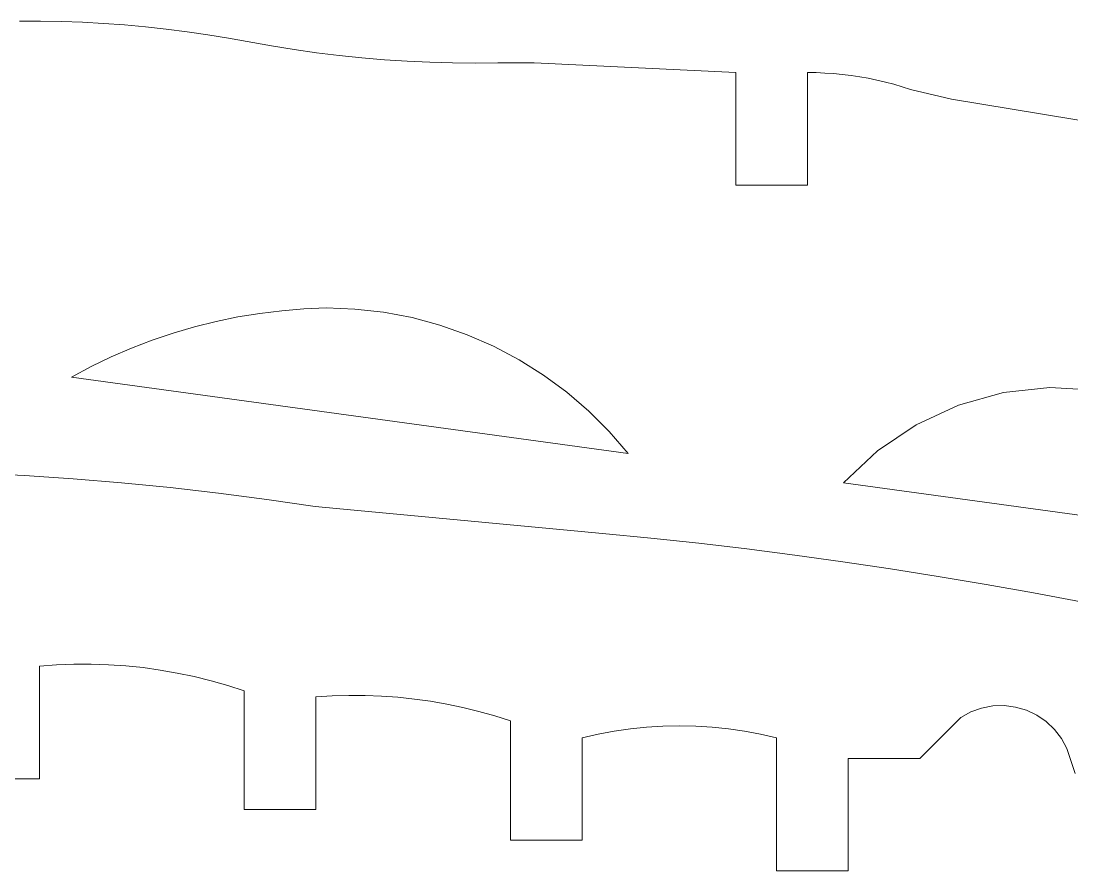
# Model space of a CAD drawing. Header units: millimetres. Extents: x -233 to 120, y -19 to 188.
# Drawn here: x -50.21 to -11.72, y 8.23 to 39.37 of the extents above; entities that cross this region are included whole.
import ezdxf

# ---------------------------------------------------------------- set-up
doc = ezdxf.new("R2010")
doc.units = ezdxf.units.MM
doc.header["$MEASUREMENT"] = 0
doc.layers.add('Layer 1', color=7, linetype='Continuous')

msp = doc.modelspace()

# ---------------------------------------------------------------- linework, layer by layer
at = {"layer": 'Layer 1', "lineweight": 9}
for points in [[(-49.5008, 39.3716), (-49.5008, 39.3716), (-50.2704, 39.3726), (-50.2704, 39.3726)], [(-48.7313, 39.3568), (-48.7313, 39.3568), (-49.5008, 39.3716), (-49.5008, 39.3716)], [(-47.9622, 39.3284), (-47.9622, 39.3284), (-48.7313, 39.3568), (-48.7313, 39.3568)], [(-47.1938, 39.2862), (-47.1938, 39.2862), (-47.9622, 39.3284), (-47.9622, 39.3284)], [(-46.4262, 39.2304), (-46.4262, 39.2304), (-47.1938, 39.2862), (-47.1938, 39.2862)], [(-45.6597, 39.161), (-45.6597, 39.161), (-46.4262, 39.2304), (-46.4262, 39.2304)], [(-44.8945, 39.0779), (-44.8945, 39.0779), (-45.6597, 39.161), (-45.6597, 39.161)], [(-44.131, 38.9813), (-44.131, 38.9813), (-44.8945, 39.0779), (-44.8945, 39.0779)], [(-43.3693, 38.871), (-43.3693, 38.871), (-44.131, 38.9813), (-44.131, 38.9813)], [(-42.6097, 38.7473), (-42.6097, 38.7473), (-43.3693, 38.871), (-43.3693, 38.871)], [(-41.0335, 38.462), (-41.0335, 38.462), (-42.6097, 38.7473), (-42.6097, 38.7473)], [(-41.0335, 38.462), (-41.0335, 38.462), (-40.2119, 38.3294), (-40.2119, 38.3294)], [(-40.2119, 38.3294), (-40.2119, 38.3294), (-39.3879, 38.2123), (-39.3879, 38.2123)], [(-39.3879, 38.2123), (-39.3879, 38.2123), (-38.5619, 38.1107), (-38.5619, 38.1107)], [(-38.5619, 38.1107), (-38.5619, 38.1107), (-37.7341, 38.0246), (-37.7341, 38.0246)], [(-37.7341, 38.0246), (-37.7341, 38.0246), (-36.9049, 37.9542), (-36.9049, 37.9542)], [(-36.9049, 37.9542), (-36.9049, 37.9542), (-36.0745, 37.8994), (-36.0745, 37.8994)], [(-36.0745, 37.8994), (-36.0745, 37.8994), (-35.2431, 37.8602), (-35.2431, 37.8602)], [(-34.4112, 37.8367), (-34.4112, 37.8367), (-35.2431, 37.8602), (-35.2431, 37.8602)], [(-34.4112, 37.8367), (-34.4112, 37.8367), (-33.5791, 37.8288), (-33.5791, 37.8288)], [(-33.5791, 37.8288), (-33.5791, 37.8288), (-32.7469, 37.8365), (-32.7469, 37.8365)], [(-32.7469, 37.8365), (-32.7469, 37.8365), (-31.4229, 37.8365), (-31.4229, 37.8365)], [(-24.0399, 37.485), (-24.0399, 37.485), (-31.4229, 37.8365), (-31.4229, 37.8365)], [(-24.0399, 33.36), (-24.0399, 33.36), (-24.0399, 37.485), (-24.0399, 37.485)], [(-21.0942, 37.4804), (-21.0942, 37.4804), (-21.4149, 37.485), (-21.4149, 37.485)], [(-21.4149, 37.485), (-21.4149, 37.485), (-21.4149, 33.36), (-21.4149, 33.36)], [(-20.7736, 37.4673), (-20.7736, 37.4673), (-21.0942, 37.4804), (-21.0942, 37.4804)], [(-20.4536, 37.4455), (-20.4536, 37.4455), (-20.7736, 37.4673), (-20.7736, 37.4673)], [(-20.1342, 37.4151), (-20.1342, 37.4151), (-20.4536, 37.4455), (-20.4536, 37.4455)], [(-19.8158, 37.3762), (-19.8158, 37.3762), (-20.1342, 37.4151), (-20.1342, 37.4151)], [(-19.4985, 37.3288), (-19.4985, 37.3288), (-19.8158, 37.3762), (-19.8158, 37.3762)], [(-19.1826, 37.2729), (-19.1826, 37.2729), (-19.4985, 37.3288), (-19.4985, 37.3288)], [(-18.8683, 37.2085), (-18.8683, 37.2085), (-19.1826, 37.2729), (-19.1826, 37.2729)], [(-18.5559, 37.1357), (-18.5559, 37.1357), (-18.8683, 37.2085), (-18.8683, 37.2085)], [(-18.2455, 37.0545), (-18.2455, 37.0545), (-18.5559, 37.1357), (-18.5559, 37.1357)], [(-17.9374, 36.965), (-17.9374, 36.965), (-18.2455, 37.0545), (-18.2455, 37.0545)], [(-17.6319, 36.8673), (-17.6319, 36.8673), (-17.9374, 36.965), (-17.9374, 36.965)], [(-16.1361, 36.5042), (-16.1361, 36.5042), (-17.6319, 36.8673), (-17.6319, 36.8673)], [(-9.3967, 35.3996), (-9.3967, 35.3996), (-16.1361, 36.5042), (-16.1361, 36.5042)], [(-21.4149, 33.36), (-21.4149, 33.36), (-24.0399, 33.36), (-24.0399, 33.36)], [(-42.2728, 28.5307), (-42.2728, 28.5307), (-43.0692, 28.3663), (-43.0692, 28.3663)], [(-41.4703, 28.6625), (-41.4703, 28.6625), (-42.2728, 28.5307), (-42.2728, 28.5307)], [(-40.6631, 28.7614), (-40.6631, 28.7614), (-41.4703, 28.6625), (-41.4703, 28.6625)], [(-39.8525, 28.8273), (-39.8525, 28.8273), (-40.6631, 28.7614), (-40.6631, 28.7614)], [(-39.0399, 28.86), (-39.0399, 28.86), (-39.8525, 28.8273), (-39.8525, 28.8273)], [(-37.983, 28.8204), (-37.983, 28.8204), (-39.0399, 28.86), (-39.0399, 28.86)], [(-36.9319, 28.702), (-36.9319, 28.702), (-37.983, 28.8204), (-37.983, 28.8204)], [(-35.8927, 28.5053), (-35.8927, 28.5053), (-36.9319, 28.702), (-36.9319, 28.702)], [(-34.871, 28.2314), (-34.871, 28.2314), (-35.8927, 28.5053), (-35.8927, 28.5053)], [(-43.8583, 28.1695), (-43.8583, 28.1695), (-44.6387, 27.9407), (-44.6387, 27.9407)], [(-43.0692, 28.3663), (-43.0692, 28.3663), (-43.8583, 28.1695), (-43.8583, 28.1695)], [(-33.8727, 27.882), (-33.8727, 27.882), (-34.871, 28.2314), (-34.871, 28.2314)], [(-44.6387, 27.9407), (-44.6387, 27.9407), (-45.4091, 27.6802), (-45.4091, 27.6802)], [(-32.9033, 27.4589), (-32.9033, 27.4589), (-33.8727, 27.882), (-33.8727, 27.882)], [(-46.1682, 27.3885), (-46.1682, 27.3885), (-46.9148, 27.0661), (-46.9148, 27.0661)], [(-45.4091, 27.6802), (-45.4091, 27.6802), (-46.1682, 27.3885), (-46.1682, 27.3885)], [(-31.9682, 26.9646), (-31.9682, 26.9646), (-32.9033, 27.4589), (-32.9033, 27.4589)], [(-46.9148, 27.0661), (-46.9148, 27.0661), (-47.6476, 26.7134), (-47.6476, 26.7134)], [(-31.0727, 26.4017), (-31.0727, 26.4017), (-31.9682, 26.9646), (-31.9682, 26.9646)], [(-47.6476, 26.7134), (-47.6476, 26.7134), (-48.3653, 26.3311), (-48.3653, 26.3311)], [(-48.3653, 26.3311), (-48.3653, 26.3311), (-27.9827, 23.5335), (-27.9827, 23.5335)], [(-30.2218, 25.7735), (-30.2218, 25.7735), (-31.0727, 26.4017), (-31.0727, 26.4017)], [(-14.2301, 25.7579), (-14.2301, 25.7579), (-12.5302, 25.9415), (-12.5302, 25.9415)], [(-12.5302, 25.9415), (-12.5302, 25.9415), (-11.0702, 25.861), (-11.0702, 25.861)], [(-29.4202, 25.0834), (-29.4202, 25.0834), (-30.2218, 25.7735), (-30.2218, 25.7735)], [(-15.8778, 25.3015), (-15.8778, 25.3015), (-14.2301, 25.7579), (-14.2301, 25.7579)], [(-28.6724, 24.3354), (-28.6724, 24.3354), (-29.4202, 25.0834), (-29.4202, 25.0834)], [(-17.4298, 24.5844), (-17.4298, 24.5844), (-15.8778, 25.3015), (-15.8778, 25.3015)], [(-27.9827, 23.5335), (-27.9827, 23.5335), (-28.6724, 24.3354), (-28.6724, 24.3354)], [(-18.8452, 23.6253), (-18.8452, 23.6253), (-17.4298, 24.5844), (-17.4298, 24.5844)], [(-20.0867, 22.4497), (-20.0867, 22.4497), (-18.8452, 23.6253), (-18.8452, 23.6253)], [(-51.8695, 22.8137), (-51.8695, 22.8137), (-50.0874, 22.7215), (-50.0874, 22.7215)], [(-50.0874, 22.7215), (-50.0874, 22.7215), (-48.3069, 22.6018), (-48.3069, 22.6018)], [(-48.3069, 22.6018), (-48.3069, 22.6018), (-46.5284, 22.4546), (-46.5284, 22.4546)], [(-46.5284, 22.4546), (-46.5284, 22.4546), (-44.7524, 22.2798), (-44.7524, 22.2798)], [(-20.0867, 22.4497), (-20.0867, 22.4497), (-2.8175, 20.0795), (-2.8175, 20.0795)], [(-44.7524, 22.2798), (-44.7524, 22.2798), (-42.9794, 22.0775), (-42.9794, 22.0775)], [(-42.9794, 22.0775), (-42.9794, 22.0775), (-41.2097, 21.8478), (-41.2097, 21.8478)], [(-41.2097, 21.8478), (-41.2097, 21.8478), (-39.4438, 21.5907), (-39.4438, 21.5907)], [(-39.4438, 21.5907), (-39.4438, 21.5907), (-28.9128, 20.604), (-28.9128, 20.604)], [(-27.1502, 20.4302), (-27.1502, 20.4302), (-28.9128, 20.604), (-28.9128, 20.604)], [(-25.3894, 20.2391), (-25.3894, 20.2391), (-27.1502, 20.4302), (-27.1502, 20.4302)], [(-23.6306, 20.0308), (-23.6306, 20.0308), (-25.3894, 20.2391), (-25.3894, 20.2391)], [(-21.8738, 19.8053), (-21.8738, 19.8053), (-23.6306, 20.0308), (-23.6306, 20.0308)], [(-20.1194, 19.5627), (-20.1194, 19.5627), (-21.8738, 19.8053), (-21.8738, 19.8053)], [(-18.3674, 19.3029), (-18.3674, 19.3029), (-20.1194, 19.5627), (-20.1194, 19.5627)], [(-16.618, 19.0259), (-16.618, 19.0259), (-18.3674, 19.3029), (-18.3674, 19.3029)], [(-16.618, 19.0259), (-16.618, 19.0259), (-14.8714, 18.7319), (-14.8714, 18.7319)], [(-13.1278, 18.4208), (-13.1278, 18.4208), (-14.8714, 18.7319), (-14.8714, 18.7319)], [(-11.3873, 18.0927), (-11.3873, 18.0927), (-13.1278, 18.4208), (-13.1278, 18.4208)], [(-49.5399, 15.735), (-49.5399, 15.735), (-48.9074, 15.7828), (-48.9074, 15.7828)], [(-48.9074, 15.7828), (-48.9074, 15.7828), (-48.2736, 15.8081), (-48.2736, 15.8081)], [(-48.2736, 15.8081), (-48.2736, 15.8081), (-47.6393, 15.8108), (-47.6393, 15.8108)], [(-47.6393, 15.8108), (-47.6393, 15.8108), (-47.0053, 15.791), (-47.0053, 15.791)], [(-47.0053, 15.791), (-47.0053, 15.791), (-46.3724, 15.7487), (-46.3724, 15.7487)], [(-49.5399, 15.735), (-49.5399, 15.735), (-49.5399, 11.61), (-49.5399, 11.61)], [(-45.7415, 15.6838), (-45.7415, 15.6838), (-46.3724, 15.7487), (-46.3724, 15.7487)], [(-45.7415, 15.6838), (-45.7415, 15.6838), (-45.1132, 15.5966), (-45.1132, 15.5966)], [(-45.1132, 15.5966), (-45.1132, 15.5966), (-44.4884, 15.4871), (-44.4884, 15.4871)], [(-44.4884, 15.4871), (-44.4884, 15.4871), (-43.8679, 15.3555), (-43.8679, 15.3555)], [(-43.8679, 15.3555), (-43.8679, 15.3555), (-43.2525, 15.2018), (-43.2525, 15.2018)], [(-43.2525, 15.2018), (-43.2525, 15.2018), (-42.6429, 15.0264), (-42.6429, 15.0264)], [(-42.6429, 15.0264), (-42.6429, 15.0264), (-42.0399, 14.8294), (-42.0399, 14.8294)], [(-42.0399, 10.485), (-42.0399, 10.485), (-42.0399, 14.8294), (-42.0399, 14.8294)], [(-39.4149, 14.61), (-39.4149, 14.61), (-38.8139, 14.6485), (-38.8139, 14.6485)], [(-38.8139, 14.6485), (-38.8139, 14.6485), (-38.2118, 14.6666), (-38.2118, 14.6666)], [(-38.2118, 14.6666), (-38.2118, 14.6666), (-37.6095, 14.6643), (-37.6095, 14.6643)], [(-37.6095, 14.6643), (-37.6095, 14.6643), (-37.0076, 14.6417), (-37.0076, 14.6417)], [(-36.4069, 14.5987), (-36.4069, 14.5987), (-37.0076, 14.6417), (-37.0076, 14.6417)], [(-39.4149, 14.61), (-39.4149, 14.61), (-39.4149, 10.485), (-39.4149, 10.485)], [(-36.4069, 14.5987), (-36.4069, 14.5987), (-35.8079, 14.5354), (-35.8079, 14.5354)], [(-35.8079, 14.5354), (-35.8079, 14.5354), (-35.2114, 14.4519), (-35.2114, 14.4519)], [(-35.2114, 14.4519), (-35.2114, 14.4519), (-34.6181, 14.3482), (-34.6181, 14.3482)], [(-34.6181, 14.3482), (-34.6181, 14.3482), (-34.0286, 14.2246), (-34.0286, 14.2246)], [(-14.621, 14.2819), (-14.621, 14.2819), (-15.0314, 14.2038), (-15.0314, 14.2038)], [(-14.2034, 14.2943), (-14.2034, 14.2943), (-14.621, 14.2819), (-14.621, 14.2819)], [(-13.7892, 14.2408), (-13.7892, 14.2408), (-14.2034, 14.2943), (-14.2034, 14.2943)], [(-34.0286, 14.2246), (-34.0286, 14.2246), (-33.4436, 14.081), (-33.4436, 14.081)], [(-33.4436, 14.081), (-33.4436, 14.081), (-32.8639, 13.9178), (-32.8639, 13.9178)], [(-32.8639, 13.9178), (-32.8639, 13.9178), (-32.2899, 13.735), (-32.2899, 13.735)], [(-15.7899, 13.86), (-15.7899, 13.86), (-17.2899, 12.36), (-17.2899, 12.36)], [(-15.4243, 14.062), (-15.4243, 14.062), (-15.7899, 13.86), (-15.7899, 13.86)], [(-15.0314, 14.2038), (-15.0314, 14.2038), (-15.4243, 14.062), (-15.4243, 14.062)], [(-13.3885, 14.1226), (-13.3885, 14.1226), (-13.7892, 14.2408), (-13.7892, 14.2408)], [(-13.0114, 13.9428), (-13.0114, 13.9428), (-13.3885, 14.1226), (-13.3885, 14.1226)], [(-12.6675, 13.7058), (-12.6675, 13.7058), (-13.0114, 13.9428), (-13.0114, 13.9428)], [(-32.2899, 9.36), (-32.2899, 9.36), (-32.2899, 13.735), (-32.2899, 13.735)], [(-27.8971, 13.4377), (-27.8971, 13.4377), (-27.3005, 13.4987), (-27.3005, 13.4987)], [(-27.3005, 13.4987), (-27.3005, 13.4987), (-26.702, 13.5353), (-26.702, 13.5353)], [(-26.702, 13.5353), (-26.702, 13.5353), (-26.1024, 13.5475), (-26.1024, 13.5475)], [(-26.1024, 13.5475), (-26.1024, 13.5475), (-25.5029, 13.5353), (-25.5029, 13.5353)], [(-25.5029, 13.5353), (-25.5029, 13.5353), (-24.9044, 13.4987), (-24.9044, 13.4987)], [(-24.9044, 13.4987), (-24.9044, 13.4987), (-24.3078, 13.4377), (-24.3078, 13.4377)], [(-12.3652, 13.4175), (-12.3652, 13.4175), (-12.6675, 13.7058), (-12.6675, 13.7058)], [(-29.6649, 13.11), (-29.6649, 13.11), (-29.0803, 13.2432), (-29.0803, 13.2432)], [(-29.6649, 13.11), (-29.6649, 13.11), (-29.6649, 9.36), (-29.6649, 9.36)], [(-29.0803, 13.2432), (-29.0803, 13.2432), (-28.4907, 13.3525), (-28.4907, 13.3525)], [(-28.4907, 13.3525), (-28.4907, 13.3525), (-27.8971, 13.4377), (-27.8971, 13.4377)], [(-24.3078, 13.4377), (-24.3078, 13.4377), (-23.7142, 13.3525), (-23.7142, 13.3525)], [(-23.7142, 13.3525), (-23.7142, 13.3525), (-23.1246, 13.2432), (-23.1246, 13.2432)], [(-23.1246, 13.2432), (-23.1246, 13.2432), (-22.5399, 13.11), (-22.5399, 13.11)], [(-22.5399, 8.235), (-22.5399, 8.235), (-22.5399, 13.11), (-22.5399, 13.11)], [(-12.1121, 13.0852), (-12.1121, 13.0852), (-12.3652, 13.4175), (-12.3652, 13.4175)], [(-11.9145, 12.7171), (-11.9145, 12.7171), (-12.1121, 13.0852), (-12.1121, 13.0852)], [(-11.7774, 12.3225), (-11.7774, 12.3225), (-11.9145, 12.7171), (-11.9145, 12.7171)], [(-17.2899, 12.36), (-17.2899, 12.36), (-19.9149, 12.36), (-19.9149, 12.36)], [(-19.9149, 12.36), (-19.9149, 12.36), (-19.9149, 8.235), (-19.9149, 8.235)], [(-11.6038, 11.8014), (-11.6038, 11.8014), (-11.7774, 12.3225), (-11.7774, 12.3225)], [(-49.5399, 11.61), (-49.5399, 11.61), (-52.1649, 11.61), (-52.1649, 11.61)], [(-39.4149, 10.485), (-39.4149, 10.485), (-42.0399, 10.485), (-42.0399, 10.485)], [(-29.6649, 9.36), (-29.6649, 9.36), (-32.2899, 9.36), (-32.2899, 9.36)], [(-19.9149, 8.235), (-19.9149, 8.235), (-22.5399, 8.235), (-22.5399, 8.235)]]:
    msp.add_open_spline(points, degree=3, dxfattribs=at)

doc.saveas('drawing.dxf')
